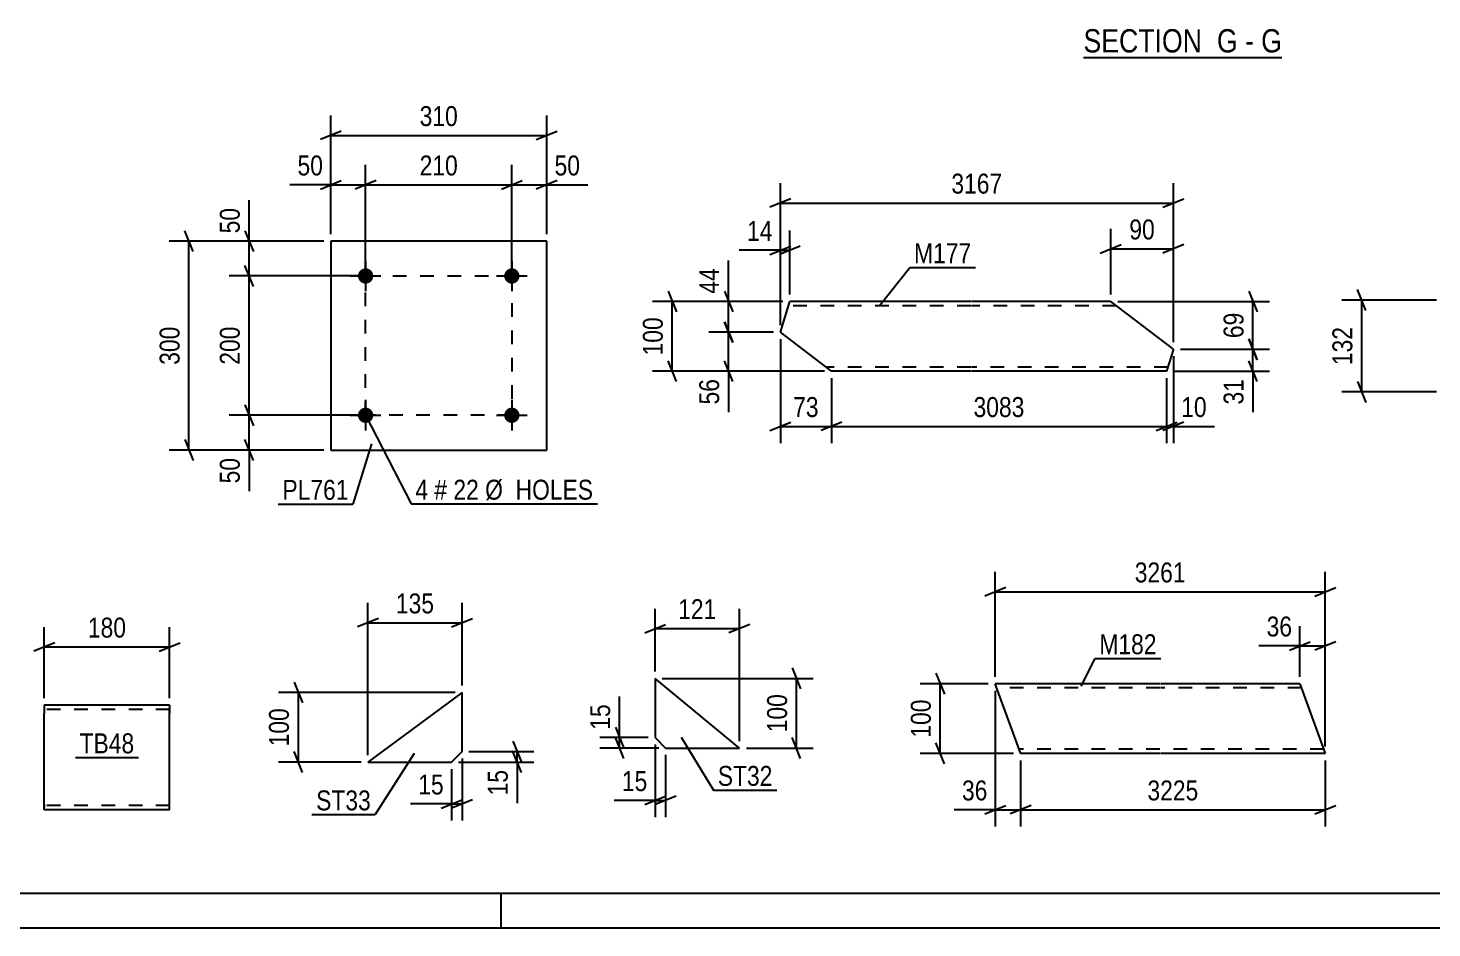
# Model space of a CAD drawing. Header units: millimetres. Extents: x 0 to 841, y 0 to 594.
# Drawn here: x 143.1 to 344.6, y 0 to 129.2 of the extents above; entities that cross this region are included whole.
import ezdxf

# ---------------------------------------------------------------- set-up
doc = ezdxf.new("R2010")
doc.units = ezdxf.units.MM
doc.linetypes.add('DXK_LINE_DOT2', pattern=[3.9198, 1.9599, -1.9599])
doc.styles.add('Arial Narrow', font='ARIALN.TTF', dxfattribs={"height": 0.2})

# ---------------------------------------------------------------- blocks, each defined once
blk = doc.blocks.new('Unknown-318892622-50 - 2903')
at = {"color": 6, "linetype": 'Continuous'}
blk.add_line((294.61, 124.96), (323.11, 124.96), dxfattribs=at)
at = {"color": 0, "linetype": 'Continuous'}
for points in [[(312.72, 125.71), (312.72, 129.21), (294.61, 129.21), (294.61, 125.71)], [(316.75, 125.71), (316.75, 129.21), (313.77, 129.21), (313.77, 125.71)], [(319.07, 125.71), (319.07, 129.21), (317.8, 129.21), (317.8, 125.71)], [(323.11, 125.71), (323.11, 129.21), (320.12, 129.21), (320.12, 125.71)]]:
    blk.add_wipeout(points, dxfattribs=at)
at = {"color": 7, "linetype": 'Continuous', "style": 'Arial Narrow'}
for s, p in [('SECTION ', (294.61, 125.71)), ('G', (313.77, 125.71)), ('G', (320.12, 125.71)), ('-', (317.8, 125.71))]:
    blk.add_text(s, height=3.34, dxfattribs=at).set_placement(p)
blk = doc.blocks.new('Unknown-318892622-1113')
at = {"color": 5, "linetype": 'Continuous'}
for p, q in [((5, 5), (836, 5)), ((211, 0), (211, 5)), ((0, 0), (841, 0))]:
    blk.add_line(p, q, dxfattribs=at)
blk = doc.blocks.new('Part-318892622-2787 - 2771')
at = {"color": 2, "linetype": 'Continuous'}
for p, q in [((305.58, 35.06), (281.94, 35.06)), ((285.54, 25.15), (281.94, 35.06)), ((325.68, 35.06), (305.68, 35.06)), ((325.68, 35.06), (329.32, 25.06)), ((285.58, 25.06), (285.54, 25.15)), ((305.58, 25.06), (285.58, 25.06)), ((329.32, 25.06), (305.68, 25.06))]:
    blk.add_line(p, q, dxfattribs=at)
at = {"color": 7, "linetype": 'DXK_LINE_DOT2'}
for p, q in [((305.58, 34.46), (282.16, 34.46)), ((325.9, 34.46), (305.68, 34.46)), ((285.36, 25.66), (285.34, 25.71)), ((305.58, 25.66), (285.36, 25.66)), ((329.1, 25.66), (305.68, 25.66)), ((329.1, 25.66), (329.08, 25.71))]:
    blk.add_line(p, q, dxfattribs=at)
blk = doc.blocks.new('Part-318892622-2542 - 2526')
at = {"color": 2, "linetype": 'Continuous'}
for p, q in [((251.08, 85.54), (252.45, 89.94)), ((278.42, 89.94), (252.45, 89.94)), ((298.52, 89.94), (278.52, 89.94)), ((307.52, 83.09), (298.52, 89.94)), ((258.42, 79.94), (251.08, 85.54)), ((307.52, 83.09), (306.54, 79.94)), ((278.42, 79.94), (258.42, 79.94)), ((306.54, 79.94), (278.52, 79.94))]:
    blk.add_line(p, q, dxfattribs=at)
at = {"color": 7, "linetype": 'DXK_LINE_DOT2'}
for p, q in [((278.42, 89.34), (252.26, 89.34)), ((299.31, 89.34), (278.52, 89.34)), ((278.42, 80.54), (257.63, 80.54)), ((306.72, 80.54), (278.52, 80.54))]:
    blk.add_line(p, q, dxfattribs=at)
blk = doc.blocks.new('Part-318892622-2282 - 2267')
at = {"color": 2, "linetype": 'Continuous'}
for p, q in [((145.39, 31.97), (145.39, 30.77)), ((163.39, 31.97), (145.39, 31.97)), ((145.39, 17.71), (145.39, 30.77)), ((163.39, 31.97), (163.39, 31.88)), ((163.39, 31.88), (163.39, 30.77)), ((163.39, 16.97), (163.39, 30.77)), ((145.39, 17.06), (145.39, 17.71)), ((145.39, 16.97), (145.39, 17.06)), ((163.39, 16.97), (145.39, 16.97))]:
    blk.add_line(p, q, dxfattribs=at)
at = {"color": 7, "linetype": 'DXK_LINE_DOT2'}
for p, q in [((163.39, 31.37), (145.39, 31.37)), ((163.39, 31.97), (163.39, 31.97)), ((163.39, 30.77), (163.39, 31.62)), ((145.39, 17.71), (145.39, 17.32)), ((145.39, 17.57), (145.39, 17.62)), ((163.39, 17.57), (145.39, 17.57)), ((145.39, 16.97), (145.39, 16.97)), ((163.39, 17.57), (163.39, 17.62))]:
    blk.add_line(p, q, dxfattribs=at)
blk = doc.blocks.new('Part-318892622-2217 - 2201')
at = {"color": 2, "linetype": 'Continuous'}
for p, q in [((245.2, 25.83), (233.11, 35.83)), ((233.11, 35.83), (233.11, 27.33)), ((233.11, 27.33), (234.61, 25.83)), ((234.61, 25.83), (245.2, 25.83))]:
    blk.add_line(p, q, dxfattribs=at)
blk = doc.blocks.new('Part-318892622-2145 - 2129')
at = {"color": 2, "linetype": 'Continuous'}
for p, q in [((205.37, 33.81), (191.87, 23.81)), ((205.37, 25.31), (205.37, 33.81)), ((203.87, 23.81), (205.37, 25.31)), ((191.87, 23.81), (203.87, 23.81))]:
    blk.add_line(p, q, dxfattribs=at)
blk = doc.blocks.new('Part-318892622-1711 - 1695')
at = {"color": 2, "linetype": 'Continuous'}
for p, q in [((186.53, 98.61), (186.53, 68.61)), ((217.53, 98.61), (186.53, 98.61)), ((217.53, 68.61), (217.53, 98.61)), ((186.53, 68.61), (217.53, 68.61))]:
    blk.add_line(p, q, dxfattribs=at)
blk = doc.blocks.new('Bolt-318892622-1744 - 1695')
at = {"linetype": 'Continuous'}
for points in [[(192.63, 73.61, -1), (190.43, 73.61, -1)], [(213.63, 73.61, -1), (211.43, 73.61, -1)]]:
    blk.add_hatch(color=1, dxfattribs=at).paths.add_polyline_path(points)
at = {"color": 1, "linetype": 'Continuous'}
for p, q in [((191.53, 75.81), (191.53, 71.41)), ((212.53, 75.81), (212.53, 71.41)), ((189.33, 73.61), (193.73, 73.61)), ((210.33, 73.61), (214.73, 73.61))]:
    blk.add_line(p, q, dxfattribs=at)
blk = doc.blocks.new('Bolt-318892622-1749 - 1695')
at = {"linetype": 'Continuous'}
for points in [[(192.63, 93.61, -1), (190.43, 93.61, -1)], [(213.63, 93.61, -1), (211.43, 93.61, -1)]]:
    blk.add_hatch(color=1, dxfattribs=at).paths.add_polyline_path(points)
at = {"color": 1, "linetype": 'Continuous'}
for p, q in [((191.53, 95.81), (191.53, 91.41)), ((212.53, 95.81), (212.53, 91.41)), ((189.33, 93.61), (193.73, 93.61)), ((210.33, 93.61), (214.73, 93.61))]:
    blk.add_line(p, q, dxfattribs=at)
blk = doc.blocks.new('Rectangle-318892622-1858 - 1695')
at = {"color": 1, "linetype": 'DXK_LINE_DOT2'}
blk.add_lwpolyline([(191.53, 93.61), (212.53, 93.61), (212.53, 73.61), (191.53, 73.61), (191.53, 93.61)], close=True, dxfattribs=at)
blk = doc.blocks.new('StraightDimension-318892622-1647 - 1615')
at = {"color": 7, "linetype": 'Continuous'}
for p, q in [((335.16, 88.66), (333.96, 91.66)), ((345.3, 90.16), (331.71, 90.16)), ((334.56, 76.96), (334.56, 90.16)), ((345.3, 76.96), (331.71, 76.96)), ((333.96, 78.46), (335.16, 75.46))]:
    blk.add_line(p, q, dxfattribs=at)
at = {"color": 0}
blk.add_wipeout([(333.81, 86.9), (329.61, 86.9), (329.61, 80.21), (333.81, 80.21)], dxfattribs=at)
at = {"color": 3, "style": 'Arial Narrow'}
blk.add_text('132', height=2.863, rotation=90.0002, dxfattribs=at).set_placement((333.21, 80.81))
blk = doc.blocks.new('StraightDimension-318892622-2856 - 2771')
at = {"color": 7, "linetype": 'Continuous'}
for p, q in [((325.68, 36.06), (325.68, 43.35)), ((329.32, 26.06), (329.32, 43.35)), ((324.18, 39.9), (327.18, 41.1)), ((325.68, 40.5), (329.32, 40.5)), ((330.82, 41.1), (327.82, 39.9))]:
    blk.add_line(p, q, dxfattribs=at)
at = {"color": 0}
blk.add_wipeout([(325.15, 41.25), (325.15, 45.45), (320.3, 45.45), (320.3, 41.25)], dxfattribs=at)
at = {"color": 7, "linetype": 'Continuous'}
blk.add_line((325.68, 40.5), (319.77, 40.5), dxfattribs=at)
blk.add_line((325.68, 40.5), (319.77, 40.5), dxfattribs=at)
at = {"color": 3, "style": 'Arial Narrow'}
blk.add_text('36', height=2.863, dxfattribs=at).set_placement((320.9, 41.85))
blk = doc.blocks.new('StraightDimension-318892622-2790 - 2771')
at = {"color": 7, "linetype": 'Continuous'}
for p, q in [((281.94, 34.06), (281.94, 14.56)), ((285.58, 24.06), (285.58, 14.56)), ((280.44, 16.36), (283.44, 17.56)), ((281.94, 16.96), (285.58, 16.96)), ((287.08, 17.56), (284.08, 16.36))]:
    blk.add_line(p, q, dxfattribs=at)
at = {"color": 0}
blk.add_wipeout([(281.41, 17.71), (281.41, 21.91), (276.56, 21.91), (276.56, 17.71)], dxfattribs=at)
at = {"color": 7, "linetype": 'Continuous'}
blk.add_line((281.94, 16.96), (276.03, 16.96), dxfattribs=at)
blk.add_line((281.94, 16.96), (276.03, 16.96), dxfattribs=at)
at = {"color": 3, "style": 'Arial Narrow'}
blk.add_text('36', height=2.863, dxfattribs=at).set_placement((277.16, 18.31))
blk = doc.blocks.new('StraightDimension-318892622-2809 - 2771')
at = {"color": 7, "linetype": 'Continuous'}
for p, q in [((285.58, 24.06), (285.58, 14.56)), ((329.32, 24.06), (329.32, 14.56)), ((287.08, 17.56), (284.08, 16.36)), ((285.58, 16.96), (329.32, 16.96)), ((327.82, 16.36), (330.82, 17.56))]:
    blk.add_line(p, q, dxfattribs=at)
at = {"color": 0}
blk.add_wipeout([(311.7, 17.71), (311.7, 21.91), (303.19, 21.91), (303.19, 17.71)], dxfattribs=at)
at = {"color": 3, "style": 'Arial Narrow'}
blk.add_text('3225', height=2.863, dxfattribs=at).set_placement((303.79, 18.31))
blk = doc.blocks.new('StraightDimension-318892622-2827 - 2771')
at = {"color": 7, "linetype": 'Continuous'}
for p, q in [((281.94, 36.06), (281.94, 51.11)), ((329.32, 26.06), (329.32, 51.11)), ((283.44, 48.86), (280.44, 47.66)), ((327.82, 47.66), (330.82, 48.86)), ((281.94, 48.26), (329.32, 48.26))]:
    blk.add_line(p, q, dxfattribs=at)
at = {"color": 0}
blk.add_wipeout([(309.88, 49.01), (309.88, 53.21), (301.37, 53.21), (301.37, 49.01)], dxfattribs=at)
at = {"color": 3, "style": 'Arial Narrow'}
blk.add_text('3261', height=2.863, dxfattribs=at).set_placement((301.97, 49.61))
blk = doc.blocks.new('StraightDimension-318892622-2838 - 2771')
at = {"color": 7, "linetype": 'Continuous'}
for p, q in [((273.43, 36.56), (274.63, 33.56)), ((280.94, 35.06), (271.18, 35.06)), ((274.03, 25.06), (274.03, 35.06)), ((274.63, 23.56), (273.43, 26.56)), ((284.58, 25.06), (271.18, 25.06))]:
    blk.add_line(p, q, dxfattribs=at)
at = {"color": 0}
blk.add_wipeout([(273.28, 33.4), (269.08, 33.4), (269.08, 26.72), (273.28, 26.72)], dxfattribs=at)
at = {"color": 3, "style": 'Arial Narrow'}
blk.add_text('100', height=2.863, rotation=90.0002, dxfattribs=at).set_placement((272.68, 27.32))
blk = doc.blocks.new('StraightDimension-318892622-2639 - 2526')
at = {"color": 7, "linetype": 'Continuous'}
for p, q in [((251.08, 86.54), (251.08, 106.94)), ((307.52, 84.09), (307.52, 106.94)), ((252.58, 104.69), (249.58, 103.49)), ((251.08, 104.09), (307.52, 104.09)), ((306.02, 103.49), (309.02, 104.69))]:
    blk.add_line(p, q, dxfattribs=at)
at = {"color": 0}
blk.add_wipeout([(283.55, 104.84), (283.55, 109.04), (275.04, 109.04), (275.04, 104.84)], dxfattribs=at)
at = {"color": 3, "style": 'Arial Narrow'}
blk.add_text('3167', height=2.863, dxfattribs=at).set_placement((275.64, 105.44))
blk = doc.blocks.new('StraightDimension-318892622-2545 - 2526')
at = {"color": 7, "linetype": 'Continuous'}
for p, q in [((318.34, 91.44), (319.54, 88.44)), ((299.52, 89.94), (321.34, 89.94)), ((318.94, 83.09), (318.94, 89.94)), ((308.52, 83.09), (321.34, 83.09)), ((319.54, 81.59), (318.34, 84.59))]:
    blk.add_line(p, q, dxfattribs=at)
at = {"color": 0}
blk.add_wipeout([(318.19, 88.94), (313.99, 88.94), (313.99, 84.09), (318.19, 84.09)], dxfattribs=at)
at = {"color": 3, "style": 'Arial Narrow'}
blk.add_text('69', height=2.863, rotation=90.0002, dxfattribs=at).set_placement((317.59, 84.69))
blk = doc.blocks.new('StraightDimension-318892622-2573 - 2526')
at = {"color": 7, "linetype": 'Continuous'}
for p, q in [((308.52, 83.09), (321.34, 83.09)), ((318.34, 84.59), (319.54, 81.59)), ((318.94, 79.94), (318.94, 83.09)), ((319.54, 78.44), (318.34, 81.44)), ((307.54, 79.94), (321.34, 79.94))]:
    blk.add_line(p, q, dxfattribs=at)
at = {"color": 0}
blk.add_wipeout([(318.19, 79.42), (313.99, 79.42), (313.99, 74.56), (318.19, 74.56)], dxfattribs=at)
at = {"color": 7, "linetype": 'Continuous'}
blk.add_line((318.94, 79.94), (318.94, 74.04), dxfattribs=at)
blk.add_line((318.94, 79.94), (318.94, 74.04), dxfattribs=at)
at = {"color": 3, "style": 'Arial Narrow'}
blk.add_text('31', height=2.863, rotation=90.0002, dxfattribs=at).set_placement((317.59, 75.16))
blk = doc.blocks.new('StraightDimension-318892622-2650 - 2526')
at = {"color": 7, "linetype": 'Continuous'}
for p, q in [((251.08, 86.54), (251.08, 100.15)), ((252.45, 90.94), (252.45, 100.15)), ((249.58, 96.7), (252.58, 97.9)), ((253.95, 97.9), (250.95, 96.7)), ((251.08, 97.3), (252.45, 97.3))]:
    blk.add_line(p, q, dxfattribs=at)
at = {"color": 0}
blk.add_wipeout([(250.55, 98.05), (250.55, 102.25), (245.7, 102.25), (245.7, 98.05)], dxfattribs=at)
at = {"color": 7, "linetype": 'Continuous'}
blk.add_line((251.08, 97.3), (245.17, 97.3), dxfattribs=at)
blk.add_line((251.08, 97.3), (245.17, 97.3), dxfattribs=at)
at = {"color": 3, "style": 'Arial Narrow'}
blk.add_text('14', height=2.863, dxfattribs=at).set_placement((246.3, 98.65))
blk = doc.blocks.new('StraightDimension-318892622-2594 - 2526')
at = {"color": 7, "linetype": 'Continuous'}
for p, q in [((243.04, 91.44), (244.24, 88.44)), ((251.45, 89.94), (240.79, 89.94)), ((243.64, 85.54), (243.64, 89.94)), ((244.24, 84.04), (243.04, 87.04)), ((250.08, 85.54), (240.79, 85.54))]:
    blk.add_line(p, q, dxfattribs=at)
at = {"color": 0}
blk.add_wipeout([(242.89, 95.32), (238.69, 95.32), (238.69, 90.47), (242.89, 90.47)], dxfattribs=at)
at = {"color": 7, "linetype": 'Continuous'}
blk.add_line((243.64, 89.94), (243.64, 95.85), dxfattribs=at)
blk.add_line((243.64, 89.94), (243.64, 95.85), dxfattribs=at)
at = {"color": 3, "style": 'Arial Narrow'}
blk.add_text('44', height=2.863, rotation=90.0002, dxfattribs=at).set_placement((242.29, 91.07))
blk = doc.blocks.new('StraightDimension-318892622-2614 - 2526')
at = {"color": 7, "linetype": 'Continuous'}
for p, q in [((243.04, 87.04), (244.24, 84.04)), ((250.08, 85.54), (240.79, 85.54)), ((243.64, 79.94), (243.64, 85.54)), ((244.24, 78.44), (243.04, 81.44)), ((257.42, 79.94), (240.79, 79.94))]:
    blk.add_line(p, q, dxfattribs=at)
at = {"color": 0}
blk.add_wipeout([(242.89, 79.42), (238.69, 79.42), (238.69, 74.56), (242.89, 74.56)], dxfattribs=at)
at = {"color": 7, "linetype": 'Continuous'}
blk.add_line((243.64, 79.94), (243.64, 74.04), dxfattribs=at)
blk.add_line((243.64, 79.94), (243.64, 74.04), dxfattribs=at)
at = {"color": 3, "style": 'Arial Narrow'}
blk.add_text('56', height=2.863, rotation=90.0002, dxfattribs=at).set_placement((242.29, 75.16))
blk = doc.blocks.new('StraightDimension-318892622-2664 - 2526')
at = {"color": 7, "linetype": 'Continuous'}
for p, q in [((258.42, 78.94), (258.42, 69.61)), ((306.54, 78.94), (306.54, 69.61)), ((259.92, 72.61), (256.92, 71.41)), ((305.04, 71.41), (308.04, 72.61)), ((258.42, 72.01), (306.54, 72.01))]:
    blk.add_line(p, q, dxfattribs=at)
at = {"color": 0}
blk.add_wipeout([(286.74, 72.76), (286.74, 76.96), (278.22, 76.96), (278.22, 72.76)], dxfattribs=at)
at = {"color": 3, "style": 'Arial Narrow'}
blk.add_text('3083', height=2.863, dxfattribs=at).set_placement((278.82, 73.36))
blk = doc.blocks.new('StraightDimension-318892622-2684 - 2526')
at = {"color": 7, "linetype": 'Continuous'}
for p, q in [((307.52, 82.09), (307.52, 69.61)), ((306.54, 78.94), (306.54, 69.61)), ((305.04, 71.41), (308.04, 72.61)), ((309.02, 72.61), (306.02, 71.41)), ((306.54, 72.01), (307.52, 72.01))]:
    blk.add_line(p, q, dxfattribs=at)
at = {"color": 0}
blk.add_wipeout([(312.9, 72.76), (312.9, 76.96), (308.04, 76.96), (308.04, 72.76)], dxfattribs=at)
at = {"color": 7, "linetype": 'Continuous'}
blk.add_line((307.52, 72.01), (313.42, 72.01), dxfattribs=at)
blk.add_line((307.52, 72.01), (313.42, 72.01), dxfattribs=at)
at = {"color": 3, "style": 'Arial Narrow'}
blk.add_text('10', height=2.863, dxfattribs=at).set_placement((308.64, 73.36))
blk = doc.blocks.new('StraightDimension-318892622-2697 - 2526')
at = {"color": 7, "linetype": 'Continuous'}
for p, q in [((251.08, 84.54), (251.08, 69.61)), ((258.42, 78.94), (258.42, 69.61)), ((249.58, 71.41), (252.58, 72.61)), ((259.92, 72.61), (256.92, 71.41)), ((251.08, 72.01), (258.42, 72.01))]:
    blk.add_line(p, q, dxfattribs=at)
at = {"color": 0}
blk.add_wipeout([(257.18, 72.76), (257.18, 76.96), (252.32, 76.96), (252.32, 72.76)], dxfattribs=at)
at = {"color": 3, "style": 'Arial Narrow'}
blk.add_text('73', height=2.863, dxfattribs=at).set_placement((252.92, 73.36))
blk = doc.blocks.new('StraightDimension-318892622-2715 - 2526')
at = {"color": 7, "linetype": 'Continuous'}
for p, q in [((234.95, 91.44), (236.15, 88.44)), ((251.45, 89.94), (232.7, 89.94)), ((235.55, 79.94), (235.55, 89.94)), ((236.15, 78.44), (234.95, 81.44)), ((257.42, 79.94), (232.7, 79.94))]:
    blk.add_line(p, q, dxfattribs=at)
at = {"color": 0}
blk.add_wipeout([(234.8, 88.28), (230.6, 88.28), (230.6, 81.6), (234.8, 81.6)], dxfattribs=at)
at = {"color": 3, "style": 'Arial Narrow'}
blk.add_text('100', height=2.863, rotation=90.0002, dxfattribs=at).set_placement((234.2, 82.2))
blk = doc.blocks.new('StraightDimension-318892622-2743 - 2526')
at = {"color": 7, "linetype": 'Continuous'}
for p, q in [((298.52, 90.94), (298.52, 100.36)), ((307.52, 84.09), (307.52, 100.36)), ((297.02, 96.91), (300.02, 98.11)), ((298.52, 97.51), (307.52, 97.51)), ((309.02, 98.11), (306.02, 96.91))]:
    blk.add_line(p, q, dxfattribs=at)
at = {"color": 0}
blk.add_wipeout([(305.45, 98.26), (305.45, 102.46), (300.59, 102.46), (300.59, 98.26)], dxfattribs=at)
at = {"color": 3, "style": 'Arial Narrow'}
blk.add_text('90', height=2.863, dxfattribs=at).set_placement((301.19, 98.86))
blk = doc.blocks.new('StraightDimension-318892622-2284 - 2267')
at = {"color": 7, "linetype": 'Continuous'}
for p, q in [((145.39, 32.97), (145.39, 43.19)), ((163.39, 32.97), (163.39, 43.19)), ((146.89, 40.94), (143.89, 39.74)), ((145.39, 40.34), (163.39, 40.34)), ((161.89, 39.74), (164.89, 40.94))]:
    blk.add_line(p, q, dxfattribs=at)
at = {"color": 0}
blk.add_wipeout([(157.73, 41.09), (157.73, 45.29), (151.05, 45.29), (151.05, 41.09)], dxfattribs=at)
at = {"color": 3, "style": 'Arial Narrow'}
blk.add_text('180', height=2.863, dxfattribs=at).set_placement((151.65, 41.69))
blk = doc.blocks.new('StraightDimension-318892622-2243 - 2201')
at = {"color": 7, "linetype": 'Continuous'}
for p, q in [((233.11, 36.83), (233.11, 45.84)), ((245.2, 26.83), (245.2, 45.84)), ((231.61, 42.39), (234.61, 43.59)), ((233.11, 42.99), (245.2, 42.99)), ((246.7, 43.59), (243.7, 42.39))]:
    blk.add_line(p, q, dxfattribs=at)
at = {"color": 0}
blk.add_wipeout([(242.5, 43.74), (242.5, 47.94), (235.81, 47.94), (235.81, 43.74)], dxfattribs=at)
at = {"color": 3, "style": 'Arial Narrow'}
blk.add_text('121', height=2.863, dxfattribs=at).set_placement((236.41, 44.34))
blk = doc.blocks.new('StraightDimension-318892622-2219 - 2201')
at = {"color": 7, "linetype": 'Continuous'}
for p, q in [((227.39, 28.83), (228.59, 25.83)), ((232.11, 27.33), (225.14, 27.33)), ((228.59, 24.33), (227.39, 27.33)), ((227.99, 25.83), (227.99, 27.33)), ((233.61, 25.83), (225.14, 25.83))]:
    blk.add_line(p, q, dxfattribs=at)
at = {"color": 0}
blk.add_wipeout([(227.24, 32.71), (223.04, 32.71), (223.04, 27.86), (227.24, 27.86)], dxfattribs=at)
at = {"color": 7, "linetype": 'Continuous'}
blk.add_line((227.99, 27.33), (227.99, 33.24), dxfattribs=at)
blk.add_line((227.99, 27.33), (227.99, 33.24), dxfattribs=at)
at = {"color": 3, "style": 'Arial Narrow'}
blk.add_text('15', height=2.863, rotation=90.0002, dxfattribs=at).set_placement((226.64, 28.46))
blk = doc.blocks.new('StraightDimension-318892622-2253 - 2201')
at = {"color": 7, "linetype": 'Continuous'}
for p, q in [((233.11, 26.33), (233.11, 15.9)), ((234.61, 24.83), (234.61, 15.9)), ((231.61, 17.7), (234.61, 18.9)), ((236.11, 18.9), (233.11, 17.7)), ((233.11, 18.3), (234.61, 18.3))]:
    blk.add_line(p, q, dxfattribs=at)
at = {"color": 0}
blk.add_wipeout([(232.58, 19.05), (232.58, 23.25), (227.73, 23.25), (227.73, 19.05)], dxfattribs=at)
at = {"color": 7, "linetype": 'Continuous'}
blk.add_line((233.11, 18.3), (227.2, 18.3), dxfattribs=at)
blk.add_line((233.11, 18.3), (227.2, 18.3), dxfattribs=at)
at = {"color": 3, "style": 'Arial Narrow'}
blk.add_text('15', height=2.863, dxfattribs=at).set_placement((228.33, 19.65))
blk = doc.blocks.new('StraightDimension-318892622-2231 - 2201')
at = {"color": 7, "linetype": 'Continuous'}
for p, q in [((252.79, 37.33), (253.99, 34.33)), ((234.11, 35.83), (255.79, 35.83)), ((253.39, 25.83), (253.39, 35.83)), ((253.99, 24.33), (252.79, 27.33)), ((246.2, 25.83), (255.79, 25.83))]:
    blk.add_line(p, q, dxfattribs=at)
at = {"color": 0}
blk.add_wipeout([(252.64, 34.17), (248.44, 34.17), (248.44, 27.49), (252.64, 27.49)], dxfattribs=at)
at = {"color": 3, "style": 'Arial Narrow'}
blk.add_text('100', height=2.863, rotation=90.0002, dxfattribs=at).set_placement((252.04, 28.09))
blk = doc.blocks.new('StraightDimension-318892622-2187 - 2129')
at = {"color": 7, "linetype": 'Continuous'}
for p, q in [((212.69, 26.81), (213.89, 23.81)), ((206.37, 25.31), (215.69, 25.31)), ((213.89, 22.31), (212.69, 25.31)), ((213.29, 23.81), (213.29, 25.31)), ((204.87, 23.81), (215.69, 23.81))]:
    blk.add_line(p, q, dxfattribs=at)
at = {"color": 0}
blk.add_wipeout([(212.54, 23.28), (208.34, 23.28), (208.34, 18.43), (212.54, 18.43)], dxfattribs=at)
at = {"color": 7, "linetype": 'Continuous'}
blk.add_line((213.29, 23.81), (213.29, 17.9), dxfattribs=at)
blk.add_line((213.29, 23.81), (213.29, 17.9), dxfattribs=at)
at = {"color": 3, "style": 'Arial Narrow'}
blk.add_text('15', height=2.863, rotation=90.0002, dxfattribs=at).set_placement((211.94, 19.03))
blk = doc.blocks.new('StraightDimension-318892622-2147 - 2129')
at = {"color": 7, "linetype": 'Continuous'}
for p, q in [((191.87, 24.81), (191.87, 46.66)), ((205.37, 34.81), (205.37, 46.66)), ((193.37, 44.41), (190.37, 43.21)), ((203.87, 43.21), (206.87, 44.41)), ((191.87, 43.81), (205.37, 43.81))]:
    blk.add_line(p, q, dxfattribs=at)
at = {"color": 0}
blk.add_wipeout([(201.96, 44.56), (201.96, 48.76), (195.28, 48.76), (195.28, 44.56)], dxfattribs=at)
at = {"color": 3, "style": 'Arial Narrow'}
blk.add_text('135', height=2.863, dxfattribs=at).set_placement((195.88, 45.16))
blk = doc.blocks.new('StraightDimension-318892622-2175 - 2129')
at = {"color": 7, "linetype": 'Continuous'}
for p, q in [((181.27, 35.31), (182.47, 32.31)), ((204.37, 33.81), (179.02, 33.81)), ((181.87, 23.81), (181.87, 33.81)), ((182.47, 22.31), (181.27, 25.31)), ((190.87, 23.81), (179.02, 23.81))]:
    blk.add_line(p, q, dxfattribs=at)
at = {"color": 0}
blk.add_wipeout([(181.12, 32.15), (176.92, 32.15), (176.92, 25.47), (181.12, 25.47)], dxfattribs=at)
at = {"color": 3, "style": 'Arial Narrow'}
blk.add_text('100', height=2.863, rotation=90.0002, dxfattribs=at).set_placement((180.52, 26.07))
blk = doc.blocks.new('StraightDimension-318892622-2159 - 2129')
at = {"color": 7, "linetype": 'Continuous'}
for p, q in [((205.37, 24.31), (205.37, 15.41)), ((203.87, 22.81), (203.87, 15.41)), ((202.37, 17.21), (205.37, 18.41)), ((206.87, 18.41), (203.87, 17.21)), ((203.87, 17.81), (205.37, 17.81))]:
    blk.add_line(p, q, dxfattribs=at)
at = {"color": 0}
blk.add_wipeout([(203.35, 18.56), (203.35, 22.76), (198.49, 22.76), (198.49, 18.56)], dxfattribs=at)
at = {"color": 7, "linetype": 'Continuous'}
blk.add_line((203.87, 17.81), (197.96, 17.81), dxfattribs=at)
blk.add_line((203.87, 17.81), (197.96, 17.81), dxfattribs=at)
at = {"color": 3, "style": 'Arial Narrow'}
blk.add_text('15', height=2.863, dxfattribs=at).set_placement((199.09, 19.16))
blk = doc.blocks.new('StraightDimension-318892622-1751 - 1695')
at = {"color": 7, "linetype": 'Continuous'}
for p, q in [((186.53, 99.61), (186.53, 116.64)), ((217.53, 99.61), (217.53, 116.64)), ((188.03, 114.39), (185.03, 113.19)), ((186.53, 113.79), (217.53, 113.79)), ((216.03, 113.19), (219.03, 114.39))]:
    blk.add_line(p, q, dxfattribs=at)
at = {"color": 0}
blk.add_wipeout([(205.38, 114.54), (205.38, 118.74), (198.69, 118.74), (198.69, 114.54)], dxfattribs=at)
at = {"color": 3, "style": 'Arial Narrow'}
blk.add_text('310', height=2.863, dxfattribs=at).set_placement((199.29, 115.14))
blk = doc.blocks.new('StraightDimension-318892622-1775 - 1695')
at = {"color": 7, "linetype": 'Continuous'}
for p, q in [((191.53, 94.61), (191.53, 109.55)), ((212.53, 94.61), (212.53, 109.55)), ((193.03, 107.3), (190.03, 106.1)), ((211.03, 106.1), (214.03, 107.3)), ((191.53, 106.7), (212.53, 106.7))]:
    blk.add_line(p, q, dxfattribs=at)
at = {"color": 0}
blk.add_wipeout([(205.38, 107.45), (205.38, 111.65), (198.69, 111.65), (198.69, 107.45)], dxfattribs=at)
at = {"color": 3, "style": 'Arial Narrow'}
blk.add_text('210', height=2.863, dxfattribs=at).set_placement((199.29, 108.05))
blk = doc.blocks.new('StraightDimension-318892622-1762 - 1695')
at = {"color": 7, "linetype": 'Continuous'}
for p, q in [((186.53, 99.61), (186.53, 109.55)), ((191.53, 94.61), (191.53, 109.55)), ((185.03, 106.1), (188.03, 107.3)), ((193.03, 107.3), (190.03, 106.1)), ((186.53, 106.7), (191.53, 106.7))]:
    blk.add_line(p, q, dxfattribs=at)
at = {"color": 0}
blk.add_wipeout([(186.01, 107.45), (186.01, 111.65), (181.15, 111.65), (181.15, 107.45)], dxfattribs=at)
at = {"color": 7, "linetype": 'Continuous'}
blk.add_line((186.53, 106.7), (180.63, 106.7), dxfattribs=at)
blk.add_line((186.53, 106.7), (180.63, 106.7), dxfattribs=at)
at = {"color": 3, "style": 'Arial Narrow'}
blk.add_text('50', height=2.863, dxfattribs=at).set_placement((181.75, 108.05))
blk = doc.blocks.new('StraightDimension-318892622-1791 - 1695')
at = {"color": 7, "linetype": 'Continuous'}
for p, q in [((212.53, 94.61), (212.53, 109.55)), ((217.53, 99.61), (217.53, 109.55)), ((211.03, 106.1), (214.03, 107.3)), ((219.03, 107.3), (216.03, 106.1)), ((212.53, 106.7), (217.53, 106.7))]:
    blk.add_line(p, q, dxfattribs=at)
at = {"color": 0}
blk.add_wipeout([(222.91, 107.45), (222.91, 111.65), (218.06, 111.65), (218.06, 107.45)], dxfattribs=at)
at = {"color": 7, "linetype": 'Continuous'}
blk.add_line((217.53, 106.7), (223.44, 106.7), dxfattribs=at)
blk.add_line((217.53, 106.7), (223.44, 106.7), dxfattribs=at)
at = {"color": 3, "style": 'Arial Narrow'}
blk.add_text('50', height=2.863, dxfattribs=at).set_placement((218.66, 108.05))
blk = doc.blocks.new('StraightDimension-318892622-1805 - 1695')
at = {"color": 7, "linetype": 'Continuous'}
for p, q in [((166.77, 97.11), (165.57, 100.11)), ((185.53, 98.61), (163.32, 98.61)), ((166.17, 68.61), (166.17, 98.61)), ((185.53, 68.61), (163.32, 68.61)), ((165.57, 70.11), (166.77, 67.11))]:
    blk.add_line(p, q, dxfattribs=at)
at = {"color": 0}
blk.add_wipeout([(165.42, 86.95), (161.22, 86.95), (161.22, 80.26), (165.42, 80.26)], dxfattribs=at)
at = {"color": 3, "style": 'Arial Narrow'}
blk.add_text('300', height=2.863, rotation=90.0002, dxfattribs=at).set_placement((164.82, 80.86))
blk = doc.blocks.new('StraightDimension-318892622-1816 - 1695')
at = {"color": 7, "linetype": 'Continuous'}
for p, q in [((174.21, 100.11), (175.41, 97.11)), ((185.53, 98.61), (171.96, 98.61)), ((174.81, 93.61), (174.81, 98.61)), ((175.41, 92.11), (174.21, 95.11)), ((190.53, 93.61), (171.96, 93.61))]:
    blk.add_line(p, q, dxfattribs=at)
at = {"color": 0}
blk.add_wipeout([(174.06, 103.99), (169.86, 103.99), (169.86, 99.13), (174.06, 99.13)], dxfattribs=at)
at = {"color": 7, "linetype": 'Continuous'}
blk.add_line((174.81, 98.61), (174.81, 104.51), dxfattribs=at)
blk.add_line((174.81, 98.61), (174.81, 104.51), dxfattribs=at)
at = {"color": 3, "style": 'Arial Narrow'}
blk.add_text('50', height=2.863, rotation=90.0002, dxfattribs=at).set_placement((173.46, 99.73))
blk = doc.blocks.new('StraightDimension-318892622-1829 - 1695')
at = {"color": 7, "linetype": 'Continuous'}
for p, q in [((175.41, 92.11), (174.21, 95.11)), ((190.53, 93.61), (171.96, 93.61)), ((174.81, 73.61), (174.81, 93.61)), ((174.21, 75.11), (175.41, 72.11)), ((190.53, 73.61), (171.96, 73.61))]:
    blk.add_line(p, q, dxfattribs=at)
at = {"color": 0}
blk.add_wipeout([(174.06, 86.95), (169.86, 86.95), (169.86, 80.27), (174.06, 80.27)], dxfattribs=at)
at = {"color": 3, "style": 'Arial Narrow'}
blk.add_text('200', height=2.863, rotation=90.0002, dxfattribs=at).set_placement((173.46, 80.87))
blk = doc.blocks.new('StraightDimension-318892622-1845 - 1695')
at = {"color": 7, "linetype": 'Continuous'}
for p, q in [((174.21, 75.11), (175.41, 72.11)), ((190.53, 73.61), (171.96, 73.61)), ((174.81, 68.61), (174.81, 73.61)), ((185.53, 68.61), (171.96, 68.61)), ((175.41, 67.11), (174.21, 70.11))]:
    blk.add_line(p, q, dxfattribs=at)
at = {"color": 0}
blk.add_wipeout([(174.06, 68.08), (169.86, 68.08), (169.86, 63.23), (174.06, 63.23)], dxfattribs=at)
at = {"color": 7, "linetype": 'Continuous'}
blk.add_line((174.81, 68.61), (174.81, 62.7), dxfattribs=at)
blk.add_line((174.81, 68.61), (174.81, 62.7), dxfattribs=at)
at = {"color": 3, "style": 'Arial Narrow'}
blk.add_text('50', height=2.863, rotation=90.0002, dxfattribs=at).set_placement((173.46, 63.83))
blk = doc.blocks.new('Mark-318892622-2783 - 2771')
at = {"color": 0}
blk.add_wipeout([(305.12, 39.3), (305.12, 42.3), (296.89, 42.3), (296.89, 39.3)], dxfattribs=at)
blk.add_wipeout([(305.12, 39.3), (305.12, 42.3), (296.89, 42.3), (296.89, 39.3)], dxfattribs=at)
at = {"color": 30, "linetype": 'Continuous'}
for p, q in [((294.28, 34.69), (296.29, 38.7)), ((296.29, 38.7), (305.72, 38.7))]:
    blk.add_line(p, q, dxfattribs=at)
at = {"color": 3, "style": 'Arial Narrow'}
blk.add_text('M182', height=2.863, dxfattribs=at).set_placement((296.89, 39.3))
blk = doc.blocks.new('Mark-318892622-2538 - 2526')
at = {"color": 0}
blk.add_wipeout([(278.51, 95.45), (278.51, 98.45), (270.28, 98.45), (270.28, 95.45)], dxfattribs=at)
blk.add_wipeout([(278.51, 95.45), (278.51, 98.45), (270.28, 98.45), (270.28, 95.45)], dxfattribs=at)
at = {"color": 30, "linetype": 'Continuous'}
for p, q in [((265.42, 89.45), (269.68, 94.85)), ((269.68, 94.85), (279.11, 94.85))]:
    blk.add_line(p, q, dxfattribs=at)
at = {"color": 3, "style": 'Arial Narrow'}
blk.add_text('M177', height=2.863, dxfattribs=at).set_placement((270.28, 95.45))
blk = doc.blocks.new('Mark-318892622-2280 - 2267')
at = {"color": 0}
blk.add_wipeout([(158.32, 25.07), (158.32, 28.07), (150.46, 28.07), (150.46, 25.07)], dxfattribs=at)
blk.add_wipeout([(158.32, 25.07), (158.32, 28.07), (150.46, 28.07), (150.46, 25.07)], dxfattribs=at)
at = {"color": 30, "linetype": 'Continuous'}
blk.add_line((149.86, 24.47), (158.92, 24.47), dxfattribs=at)
at = {"color": 3, "style": 'Arial Narrow'}
blk.add_text('TB48', height=2.863, dxfattribs=at).set_placement((150.46, 25.07))
blk = doc.blocks.new('Mark-318892622-2213 - 2201')
at = {"color": 0}
blk.add_wipeout([(249.96, 20.4), (249.96, 23.4), (242.1, 23.4), (242.1, 20.4)], dxfattribs=at)
blk.add_wipeout([(249.96, 20.4), (249.96, 23.4), (242.1, 23.4), (242.1, 20.4)], dxfattribs=at)
at = {"color": 30, "linetype": 'Continuous'}
for p, q in [((236.86, 27.39), (241.5, 19.8)), ((241.5, 19.8), (250.56, 19.8))]:
    blk.add_line(p, q, dxfattribs=at)
at = {"color": 3, "style": 'Arial Narrow'}
blk.add_text('ST32', height=2.863, dxfattribs=at).set_placement((242.1, 20.4))
blk = doc.blocks.new('Mark-318892622-2141 - 2129')
at = {"color": 0}
blk.add_wipeout([(192.28, 16.88), (192.28, 19.88), (184.43, 19.88), (184.43, 16.88)], dxfattribs=at)
blk.add_wipeout([(192.28, 16.88), (192.28, 19.88), (184.43, 19.88), (184.43, 16.88)], dxfattribs=at)
at = {"color": 30, "linetype": 'Continuous'}
for p in [(198.5, 25.05), (183.83, 16.28)]:
    blk.add_line(p, (192.88, 16.28), dxfattribs=at)
at = {"color": 3, "style": 'Arial Narrow'}
blk.add_text('ST33', height=2.863, dxfattribs=at).set_placement((184.43, 16.88))
blk = doc.blocks.new('Mark-318892622-1707 - 1695')
at = {"color": 0}
blk.add_wipeout([(189.1, 61.47), (189.1, 64.47), (179.59, 64.47), (179.59, 61.47)], dxfattribs=at)
blk.add_wipeout([(189.1, 61.47), (189.1, 64.47), (179.59, 64.47), (179.59, 61.47)], dxfattribs=at)
at = {"color": 30, "linetype": 'Continuous'}
for p in [(192.37, 69.5), (178.99, 60.87)]:
    blk.add_line(p, (189.7, 60.87), dxfattribs=at)
at = {"color": 3, "style": 'Arial Narrow'}
blk.add_text('PL761', height=2.863, dxfattribs=at).set_placement((179.59, 61.47))
blk = doc.blocks.new('MarkSet-318892622-1906 - 1695')
at = {"color": 0}
blk.add_wipeout([(200.5, 61.49), (200.5, 64.49), (198.68, 64.49), (198.68, 61.49)], dxfattribs=at)
blk.add_wipeout([(200.5, 61.49), (200.5, 64.49), (198.68, 64.49), (198.68, 61.49)], dxfattribs=at)
at = {"color": 7, "linetype": 'Continuous'}
blk.add_line((191.53, 73.61), (198.08, 60.89), dxfattribs=at)
at = {"color": 0}
blk.add_wipeout([(203.23, 61.49), (203.23, 64.49), (201.4, 64.49), (201.4, 61.49)], dxfattribs=at)
blk.add_wipeout([(203.23, 61.49), (203.23, 64.49), (201.4, 64.49), (201.4, 61.49)], dxfattribs=at)
at = {"color": 3, "style": 'Arial Narrow'}
blk.add_text('4', height=2.86, dxfattribs=at).set_placement((198.68, 61.49))
at = {"color": 0}
blk.add_wipeout([(207.79, 61.49), (207.79, 64.49), (204.13, 64.49), (204.13, 61.49)], dxfattribs=at)
blk.add_wipeout([(207.79, 61.49), (207.79, 64.49), (204.13, 64.49), (204.13, 61.49)], dxfattribs=at)
at = {"color": 3, "style": 'Arial Narrow'}
for s, height, p in [('#', 2.86, (201.4, 61.49)), ('22', 2.863, (204.13, 61.49))]:
    blk.add_text(s, height=height, dxfattribs=at).set_placement(p)
at = {"color": 0}
blk.add_wipeout([(224.22, 61.49), (224.22, 64.49), (208.69, 64.49), (208.69, 61.49)], dxfattribs=at)
blk.add_wipeout([(224.22, 61.49), (224.22, 64.49), (208.69, 64.49), (208.69, 61.49)], dxfattribs=at)
at = {"color": 7, "linetype": 'Continuous'}
blk.add_line((198.08, 60.89), (224.82, 60.89), dxfattribs=at)
at = {"color": 3, "style": 'Arial Narrow'}
blk.add_text('Ø  HOLES', height=2.863, dxfattribs=at).set_placement((208.69, 61.49))

msp = doc.modelspace()

# ---------------------------------------------------------------- block references
for name in ['Unknown-318892622-50 - 2903', 'Part-318892622-1711 - 1695', 'Bolt-318892622-1749 - 1695', 'Rectangle-318892622-1858 - 1695', 'Part-318892622-2542 - 2526', 'Bolt-318892622-1744 - 1695', 'Part-318892622-2217 - 2201', 'Part-318892622-2787 - 2771', 'Part-318892622-2145 - 2129', 'Part-318892622-2282 - 2267']:
    msp.add_blockref(name, (0, 0))

# ---------------------------------------------------------------- next in the draw order: block references
msp.add_blockref('Unknown-318892622-1113', (0, 0))

# ---------------------------------------------------------------- next in the draw order: block references
for name in ['StraightDimension-318892622-1751 - 1695', 'StraightDimension-318892622-2639 - 2526', 'StraightDimension-318892622-1647 - 1615', 'StraightDimension-318892622-2243 - 2201', 'StraightDimension-318892622-2284 - 2267', 'StraightDimension-318892622-2856 - 2771', 'StraightDimension-318892622-2790 - 2771', 'Mark-318892622-2280 - 2267', 'StraightDimension-318892622-2187 - 2129']:
    msp.add_blockref(name, (0, 0))

# ---------------------------------------------------------------- next in the draw order: block references
for name in ['StraightDimension-318892622-1775 - 1695', 'StraightDimension-318892622-2650 - 2526', 'Mark-318892622-2538 - 2526', 'StraightDimension-318892622-2545 - 2526', 'StraightDimension-318892622-2827 - 2771', 'StraightDimension-318892622-2147 - 2129', 'StraightDimension-318892622-2219 - 2201', 'StraightDimension-318892622-2809 - 2771']:
    msp.add_blockref(name, (0, 0))

# ---------------------------------------------------------------- next in the draw order: block references
for name in ['StraightDimension-318892622-1762 - 1695', 'StraightDimension-318892622-1791 - 1695', 'StraightDimension-318892622-2594 - 2526', 'StraightDimension-318892622-2573 - 2526', 'Mark-318892622-2783 - 2771', 'StraightDimension-318892622-2838 - 2771', 'StraightDimension-318892622-2175 - 2129', 'StraightDimension-318892622-2253 - 2201']:
    msp.add_blockref(name, (0, 0))

# ---------------------------------------------------------------- next in the draw order: block references
for name in ['StraightDimension-318892622-2743 - 2526', 'StraightDimension-318892622-1805 - 1695', 'StraightDimension-318892622-2614 - 2526', 'StraightDimension-318892622-2231 - 2201', 'StraightDimension-318892622-2159 - 2129']:
    msp.add_blockref(name, (0, 0))

# ---------------------------------------------------------------- next in the draw order: block references
for name in ['StraightDimension-318892622-1816 - 1695', 'StraightDimension-318892622-2664 - 2526', 'Mark-318892622-2213 - 2201', 'Mark-318892622-2141 - 2129']:
    msp.add_blockref(name, (0, 0))

# ---------------------------------------------------------------- next in the draw order: block references
for name in ['StraightDimension-318892622-1829 - 1695', 'StraightDimension-318892622-2697 - 2526', 'StraightDimension-318892622-2684 - 2526']:
    msp.add_blockref(name, (0, 0))

# ---------------------------------------------------------------- next in the draw order: block references
for name in ['StraightDimension-318892622-2715 - 2526', 'StraightDimension-318892622-1845 - 1695']:
    msp.add_blockref(name, (0, 0))

# ---------------------------------------------------------------- next in the draw order: block references
msp.add_blockref('Mark-318892622-1707 - 1695', (0, 0))

# ---------------------------------------------------------------- next in the draw order: block references
msp.add_blockref('MarkSet-318892622-1906 - 1695', (0, 0))

doc.saveas('drawing.dxf')
